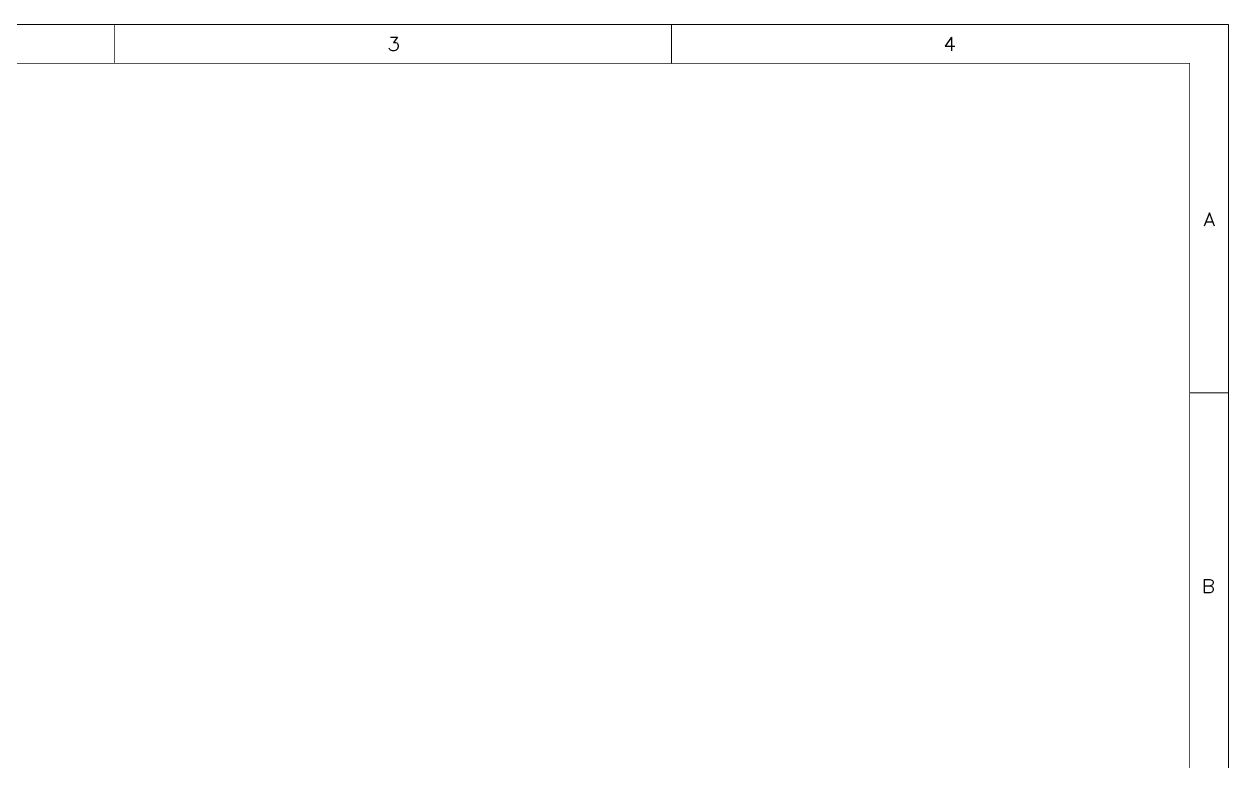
# Model space of a CAD drawing. Header units: millimetres. Extents: x 5 to 297, y 0 to 198.
# Drawn here: x 139.3 to 297.2, y 101.6 to 198.2 of the extents above; entities that cross this region are included whole.
import ezdxf

# ---------------------------------------------------------------- set-up
doc = ezdxf.new("R2010")
doc.units = ezdxf.units.MM
doc.layers.add('Mechanical16', color=56, linetype='Continuous')

msp = doc.modelspace()

# ---------------------------------------------------------------- linework, layer by layer
at = {"layer": 'Mechanical16'}
for p, q in [((187.29, 196.47), (188.22, 196.47)), ((188.22, 196.47), (187.71, 195.79)), ((260.87, 196.47), (260.02, 195.28)), ((260.87, 196.47), (260.87, 194.69)), ((187.21, 194.86), (187.12, 195.03)), ((187.29, 194.78), (187.21, 194.86)), ((187.55, 194.69), (187.29, 194.78)), ((187.8, 194.69), (187.55, 194.69)), ((187.71, 195.79), (187.97, 195.79)), ((188.05, 194.78), (187.8, 194.69)), ((187.97, 195.79), (188.14, 195.71)), ((188.22, 194.94), (188.05, 194.78)), ((188.14, 195.71), (188.22, 195.62)), ((188.22, 195.62), (188.31, 195.37)), ((188.31, 195.2), (188.22, 194.94)), ((188.31, 195.37), (188.31, 195.2)), ((260.02, 195.28), (261.29, 195.28)), ((294.68, 173.46), (294, 171.68)), ((294.26, 172.27), (295.11, 172.27)), ((295.36, 171.68), (294.68, 173.46)), ((294, 125.4), (294, 123.62)), ((294, 125.4), (294.77, 125.4)), ((294.77, 125.4), (295.02, 125.31)), ((295.02, 125.31), (295.11, 125.23)), ((295.11, 125.23), (295.19, 125.06)), ((295.19, 124.89), (295.11, 124.72)), ((295.19, 125.06), (295.19, 124.89)), ((294, 124.55), (294.77, 124.55)), ((294.77, 123.62), (294, 123.62)), ((295.02, 124.64), (294.77, 124.55)), ((294.77, 124.55), (295.02, 124.47)), ((295.02, 123.71), (294.77, 123.62)), ((295.11, 124.72), (295.02, 124.64)), ((295.02, 124.47), (295.11, 124.38)), ((295.11, 123.79), (295.02, 123.71)), ((295.11, 124.38), (295.19, 124.21)), ((295.19, 123.96), (295.11, 123.79)), ((295.19, 124.21), (295.19, 123.96))]:
    msp.add_line(p, q, dxfattribs=at)
at = {"layer": 'Mechanical16', "const_width": 0.127}
for points in [[(5.08, 198.12), (297.18, 198.12)], [(151.13, 193.04), (151.13, 198.12)], [(224.16, 193.04), (224.16, 198.12)], [(297.18, 5.08), (297.18, 198.12)], [(10.16, 193.04), (292.1, 193.04)], [(292.1, 10.16), (292.1, 193.04)], [(292.1, 149.86), (297.18, 149.86)]]:
    msp.add_lwpolyline(points, dxfattribs=at)
at = {"layer": 'Mechanical16', "const_width": 0.0635}
for points in [[(151.1, 198.12, 1), (151.16, 198.12, 1)], [(224.12, 198.12, 1), (224.19, 198.12, 1)], [(297.15, 198.12, 1), (297.21, 198.12, 1)], [(297.15, 198.12, 1), (297.21, 198.12, 1)], [(151.1, 193.04, 1), (151.16, 193.04, 1)], [(224.12, 193.04, 1), (224.19, 193.04, 1)], [(292.07, 193.04, 1), (292.13, 193.04, 1)], [(292.07, 193.04, 1), (292.13, 193.04, 1)], [(292.07, 149.86, 1), (292.13, 149.86, 1)], [(297.15, 149.86, 1), (297.21, 149.86, 1)]]:
    msp.add_lwpolyline(points, format="xyb", close=True, dxfattribs=at)

doc.saveas('drawing.dxf')
